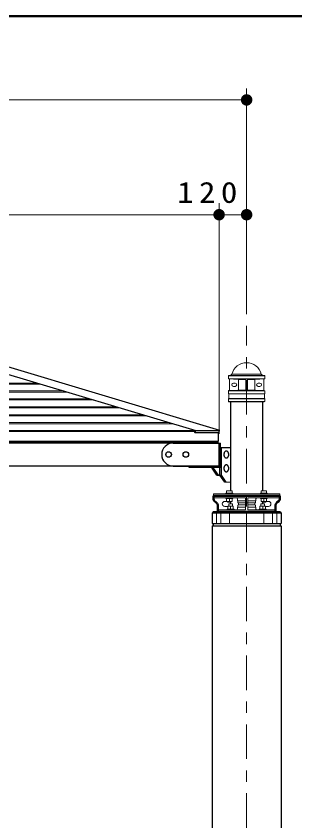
# Model space of a CAD drawing. Units: millimetres on the paper, scale 1:50. Extents: x -365 to 10, y -38 to 257.
# Drawn here: x -72.2 to -47.9, y 186.9 to 257 of the extents above; entities that cross this region are included whole.
import ezdxf

# ---------------------------------------------------------------- set-up
doc = ezdxf.new("R2010")
doc.units = ezdxf.units.MM
doc.linetypes.add('USER2', pattern=[6, 3, -1, 1, -1])
doc.layers.add('LY_1', color=7, linetype='Continuous', lineweight=13)
doc.layers.add('LY_2', color=7, linetype='Continuous', lineweight=13)
doc.styles.add('ＭＳ ゴシック', font='')
doc.styles.get('ＭＳ ゴシック').set_extended_font_data('MS Gothic')

# ---------------------------------------------------------------- blocks, each defined once
blk = doc.blocks.new('filled_dot')
at = {"color": 0, "linetype": 'Continuous', "lineweight": -2, "const_width": 1.25}
blk.add_lwpolyline([(-0.625, 0, 1), (0.625, 0, 1)], format="xyb", close=True, dxfattribs=at)

msp = doc.modelspace()

# ---------------------------------------------------------------- linework, layer by layer
at = {"layer": 'LY_1'}
for p, q in [((-52.107, 231.028), (-52.107, 250.697)), ((-116.907, 249.697), (-52.107, 249.697)), ((-54.507, 220.606), (-54.507, 240.697)), ((-114.507, 239.697), (-54.507, 239.697)), ((-58.272, 239.697), (-52.107, 239.697)), ((-53.505, 225.686), (-53.387, 225.804)), ((-53.387, 225.804), (-50.827, 225.804)), ((-50.709, 225.686), (-50.827, 225.804)), ((-53.687, 225.666), (-53.667, 225.686)), ((-53.687, 225.666), (-50.527, 225.666)), ((-53.687, 225.666), (-53.687, 225.406)), ((-53.687, 225.406), (-53.667, 225.386)), ((-53.687, 225.406), (-50.527, 225.406)), ((-53.667, 225.686), (-50.547, 225.686)), ((-53.667, 225.386), (-50.547, 225.386)), ((-53.667, 225.386), (-52.845, 225.35)), ((-53.607, 225.382), (-53.607, 224.39)), ((-52.807, 225.348), (-52.177, 225.348)), ((-52.807, 225.31), (-52.807, 224.461)), ((-52.177, 225.346), (-52.177, 224.426)), ((-51.407, 225.348), (-52.037, 225.348)), ((-52.037, 225.346), (-52.037, 224.426)), ((-51.407, 225.31), (-51.407, 224.461)), ((-50.547, 225.386), (-51.368, 225.35)), ((-50.607, 225.382), (-50.607, 224.39)), ((-50.547, 225.686), (-50.527, 225.666)), ((-50.547, 225.386), (-50.527, 225.406)), ((-50.527, 225.666), (-50.527, 225.406)), ((-53.647, 224.386), (-53.687, 224.346)), ((-53.647, 224.386), (-52.845, 224.421)), ((-53.647, 224.386), (-50.567, 224.386)), ((-53.257, 225.036), (-53.117, 225.036)), ((-53.257, 224.736), (-53.117, 224.736)), ((-52.807, 224.422), (-52.177, 224.422)), ((-51.407, 224.422), (-52.037, 224.422)), ((-50.567, 224.386), (-51.368, 224.421)), ((-50.957, 225.036), (-51.097, 225.036)), ((-50.957, 224.736), (-51.097, 224.736)), ((-50.567, 224.386), (-50.527, 224.346)), ((-53.687, 224.346), (-53.687, 224.106)), ((-53.687, 224.346), (-50.527, 224.346)), ((-53.687, 224.106), (-53.667, 224.086)), ((-53.687, 224.106), (-50.527, 224.106)), ((-53.667, 223.686), (-53.687, 223.666)), ((-53.687, 223.666), (-53.687, 223.426)), ((-53.687, 223.666), (-50.527, 223.666)), ((-53.667, 224.086), (-53.667, 223.686)), ((-53.667, 224.086), (-50.547, 224.086)), ((-53.667, 223.686), (-50.547, 223.686)), ((-50.527, 224.106), (-50.547, 224.086)), ((-50.547, 224.086), (-50.547, 223.686)), ((-50.547, 223.686), (-50.527, 223.666)), ((-50.527, 224.346), (-50.527, 224.106)), ((-50.527, 223.666), (-50.527, 223.426)), ((-53.687, 223.426), (-53.647, 223.386)), ((-53.687, 223.426), (-50.527, 223.426)), ((-53.647, 223.386), (-50.567, 223.386)), ((-50.527, 223.426), (-50.567, 223.386)), ((-54.004, 216.404), (-53.505, 216.404)), ((-49.207, 215.384), (-55.007, 215.384)), ((-55.007, 215.384), (-55.007, 215.204)), ((-53.907, 215.448), (-53.907, 215.384)), ((-53.306, 215.448), (-53.907, 215.448)), ((-53.367, 215.648), (-53.847, 215.648)), ((-53.847, 215.648), (-53.847, 215.448)), ((-53.367, 215.648), (-53.367, 215.448)), ((-53.306, 215.448), (-53.306, 215.384)), ((-50.907, 215.448), (-50.907, 215.384)), ((-50.306, 215.448), (-50.907, 215.448)), ((-50.847, 215.648), (-50.847, 215.448)), ((-50.367, 215.648), (-50.847, 215.648)), ((-50.367, 215.648), (-50.367, 215.448)), ((-50.306, 215.448), (-50.306, 215.384)), ((-49.207, 215.384), (-49.207, 215.204)), ((-55.007, 215.024), (-52.197, 215.024)), ((-54.007, 214.724), (-53.847, 214.724)), ((-53.907, 214.96), (-53.907, 215.024)), ((-53.907, 214.96), (-53.307, 214.96)), ((-53.847, 214.7), (-53.847, 214.96)), ((-53.847, 214.7), (-53.367, 214.7)), ((-53.767, 214.648), (-53.767, 214.7)), ((-53.767, 214.648), (-53.447, 214.648)), ((-53.607, 214.7), (-53.607, 214.96)), ((-53.447, 214.648), (-53.447, 214.7)), ((-53.367, 214.7), (-53.367, 214.96)), ((-53.307, 214.96), (-53.307, 215.024)), ((-52.907, 214.924), (-52.907, 214.804)), ((-52.867, 214.784), (-52.907, 214.804)), ((-52.867, 214.784), (-52.867, 214.604)), ((-52.197, 214.784), (-52.867, 214.784)), ((-52.827, 214.584), (-52.867, 214.604)), ((-52.827, 214.584), (-52.827, 214.424)), ((-52.197, 214.584), (-52.827, 214.584)), ((-52.197, 215.024), (-52.197, 213.984)), ((-52.057, 214.584), (-52.157, 214.584)), ((-49.207, 215.024), (-52.017, 215.024)), ((-52.017, 215.024), (-52.017, 213.984)), ((-52.017, 214.784), (-51.347, 214.784)), ((-52.017, 214.584), (-51.387, 214.584)), ((-51.387, 214.584), (-51.347, 214.604)), ((-51.387, 214.584), (-51.387, 214.424)), ((-51.347, 214.784), (-51.307, 214.804)), ((-51.347, 214.784), (-51.347, 214.604)), ((-51.307, 214.924), (-51.307, 214.804)), ((-50.907, 214.96), (-50.907, 215.024)), ((-50.307, 214.96), (-50.907, 214.96)), ((-50.847, 214.7), (-50.847, 214.96)), ((-50.367, 214.7), (-50.847, 214.7)), ((-50.767, 214.648), (-50.767, 214.7)), ((-50.447, 214.648), (-50.767, 214.648)), ((-50.607, 214.7), (-50.607, 214.96)), ((-50.447, 214.648), (-50.447, 214.7)), ((-50.367, 214.7), (-50.367, 214.96)), ((-50.207, 214.724), (-50.367, 214.724)), ((-50.307, 214.96), (-50.307, 215.024)), ((-54.607, 213.984), (-52.197, 213.984)), ((-54.007, 214.284), (-53.747, 214.284)), ((-53.807, 214.048), (-53.807, 213.984)), ((-53.807, 214.048), (-53.207, 214.048)), ((-53.747, 214.308), (-53.747, 214.048)), ((-53.747, 214.308), (-53.267, 214.308)), ((-53.667, 214.504), (-53.667, 214.308)), ((-53.347, 214.504), (-53.667, 214.504)), ((-53.507, 214.308), (-53.507, 214.048)), ((-53.347, 214.504), (-53.347, 214.308)), ((-53.267, 214.308), (-53.267, 214.048)), ((-53.207, 214.048), (-53.207, 213.984)), ((-52.907, 214.204), (-52.867, 214.224)), ((-52.907, 214.204), (-52.907, 214.084)), ((-52.867, 214.404), (-52.827, 214.424)), ((-52.867, 214.404), (-52.867, 214.224)), ((-52.197, 214.224), (-52.867, 214.224)), ((-52.197, 214.424), (-52.827, 214.424)), ((-52.017, 214.424), (-51.387, 214.424)), ((-52.017, 214.224), (-51.347, 214.224)), ((-49.607, 213.984), (-52.017, 213.984)), ((-51.347, 214.404), (-51.387, 214.424)), ((-51.347, 214.404), (-51.347, 214.224)), ((-51.307, 214.204), (-51.347, 214.224)), ((-51.307, 214.204), (-51.307, 214.084)), ((-51.007, 214.048), (-50.407, 214.048)), ((-51.007, 214.048), (-51.007, 213.984)), ((-50.947, 214.308), (-50.947, 214.048)), ((-50.467, 214.308), (-50.947, 214.308)), ((-50.547, 214.504), (-50.867, 214.504)), ((-50.867, 214.504), (-50.867, 214.308)), ((-50.707, 214.308), (-50.707, 214.048)), ((-50.547, 214.504), (-50.547, 214.308)), ((-50.467, 214.308), (-50.467, 214.048)), ((-50.207, 214.284), (-50.467, 214.284)), ((-50.407, 214.048), (-50.407, 213.984)), ((-54.732, 213.705), (-54.732, 212.804)), ((-54.357, 213.705), (-54.357, 212.804)), ((-53.607, 213.705), (-53.607, 212.804)), ((-52.107, 213.705), (-52.107, 212.804)), ((-50.607, 213.705), (-50.607, 212.804)), ((-49.857, 213.705), (-49.857, 212.804)), ((-49.482, 213.705), (-49.482, 212.804))]:
    msp.add_line(p, q, dxfattribs=at)
at = {"layer": 'LY_1', "linetype": 'USER2'}
msp.add_line((-52.107, 162.29), (-52.107, 230.028), dxfattribs=at)
at = {"layer": 'LY_1', "color": 131, "lineweight": 25}
for p, q in [((-84.001, 229.13), (-56.546, 220.893)), ((-81.835, 229.13), (-54.482, 220.924)), ((-56.608, 220.685), (-56.546, 220.893)), ((-54.521, 220.685), (-54.461, 220.884)), ((-54.521, 220.685), (-56.608, 220.685)), ((-84.507, 219.868), (-54.607, 219.868)), ((-54.587, 219.804), (-84.507, 219.804)), ((-55.543, 219.973), (-55.543, 219.924)), ((-54.687, 219.804), (-55.527, 219.804)), ((-55.487, 219.804), (-54.607, 219.804)), ((-54.607, 219.804), (-54.607, 219.868)), ((-54.507, 217.884), (-54.507, 219.724)), ((-54.506, 217.804), (-54.506, 219.404)), ((-54.587, 217.804), (-84.507, 217.804)), ((-55.122, 217.804), (-54.506, 217.804))]:
    msp.add_line(p, q, dxfattribs=at)
at = {"layer": 'LY_1', "color": 12}
for p, q in [((-70.338, 225.031), (-84.507, 225.031)), ((-70.024, 224.937), (-84.507, 224.937)), ((-68.04, 224.342), (-84.507, 224.342)), ((-67.725, 224.247), (-84.507, 224.247)), ((-65.741, 223.652), (-84.507, 223.652)), ((-65.426, 223.558), (-84.507, 223.558)), ((-63.442, 222.962), (-84.507, 222.962)), ((-63.128, 222.868), (-84.507, 222.868)), ((-61.143, 222.273), (-84.507, 222.273)), ((-60.829, 222.178), (-84.507, 222.178)), ((-58.844, 221.583), (-84.507, 221.583)), ((-58.53, 221.489), (-84.507, 221.489))]:
    msp.add_line(p, q, dxfattribs=at)
at = {"layer": 'LY_1', "lineweight": 25}
for p, q in [((-53.505, 223.386), (-53.505, 215.648)), ((-50.709, 215.648), (-50.709, 223.386)), ((-54.567, 219.973), (-54.567, 220.685)), ((-84.507, 219.973), (-54.567, 219.973)), ((-54.429, 217.004), (-54.429, 219.404)), ((-54.301, 217.004), (-54.301, 219.404)), ((-55.122, 217.604), (-55.122, 217.804)), ((-55.122, 217.604), (-54.994, 217.604)), ((-54.697, 217.004), (-55.122, 217.604)), ((-54.994, 217.604), (-54.994, 217.804)), ((-54.57, 217.004), (-54.994, 217.604)), ((-54.697, 217.004), (-54.301, 217.004)), ((-54.004, 216.404), (-54.429, 217.004)), ((-53.877, 216.404), (-54.301, 217.004))]:
    msp.add_line(p, q, dxfattribs=at)
at = {"layer": 'LY_1', "color": 4, "lineweight": 25}
for p, q in [((-84.507, 220.893), (-54.507, 220.893)), ((-55.021, 213.804), (-55.107, 213.704)), ((-49.107, 213.705), (-55.107, 213.705)), ((-55.107, 213.703), (-55.107, 212.804)), ((-49.192, 213.804), (-55.021, 213.804)), ((-49.191, 213.805), (-49.106, 213.705)), ((-49.107, 213.703), (-49.107, 212.804)), ((-55.107, 212.804), (-49.107, 212.804)), ((-55.107, 212.604), (-49.107, 212.604)), ((-55.107, 212.604), (-55.107, 169.004)), ((-55.021, 212.804), (-55.021, 212.604)), ((-49.192, 212.804), (-49.192, 212.604)), ((-49.107, 212.604), (-49.107, 169.004))]:
    msp.add_line(p, q, dxfattribs=at)
at = {"layer": 'LY_1', "color": 4}
msp.add_line((-56.574, 220.799), (-84.507, 220.799), dxfattribs=at)
at = {"layer": 'LY_1', "color": 40, "lineweight": 25}
for p, q in [((-58.507, 219.804), (-54.387, 219.804)), ((-54.387, 217.684), (-54.387, 219.804)), ((-58.507, 217.804), (-54.387, 217.804)), ((-57.107, 217.684), (-57.107, 217.804)), ((-54.387, 217.684), (-57.107, 217.684))]:
    msp.add_line(p, q, dxfattribs=at)
at = {"layer": 'LY_1', "color": 2, "lineweight": 25}
msp.add_line((-54.506, 219.404), (-53.505, 219.404), dxfattribs=at)
at = {"layer": 'LY_1', "color": 140, "lineweight": 50}
for p, q in [((-55.007, 215.204), (-49.207, 215.204)), ((-55.007, 215.204), (-55.007, 214.92)), ((-49.207, 215.204), (-49.207, 214.92)), ((-54.607, 214.264), (-54.607, 213.804)), ((-49.607, 214.264), (-49.607, 213.804)), ((-54.607, 213.804), (-49.607, 213.804))]:
    msp.add_line(p, q, dxfattribs=at)
at = {"layer": 'LY_1', "lineweight": 25}
for points in [[(-53.877, 219.104), (-53.896, 219.102), (-53.914, 219.099), (-53.932, 219.093), (-53.95, 219.085), (-53.967, 219.075), (-53.983, 219.063), (-53.999, 219.049), (-54.013, 219.033), (-54.027, 219.016), (-54.04, 218.996), (-54.051, 218.976), (-54.061, 218.954), (-54.069, 218.93), (-54.076, 218.906), (-54.082, 218.881), (-54.086, 218.856), (-54.088, 218.83), (-54.089, 218.804), (-54.088, 218.777), (-54.086, 218.751), (-54.082, 218.726), (-54.076, 218.701), (-54.069, 218.677), (-54.061, 218.654), (-54.051, 218.632), (-54.04, 218.611), (-54.027, 218.591), (-54.013, 218.574), (-53.999, 218.558), (-53.983, 218.544), (-53.967, 218.532), (-53.95, 218.522), (-53.932, 218.514), (-53.914, 218.508), (-53.896, 218.505), (-53.877, 218.504), (-53.859, 218.505), (-53.84, 218.508), (-53.822, 218.514), (-53.804, 218.522), (-53.787, 218.532), (-53.771, 218.544), (-53.755, 218.558), (-53.741, 218.574), (-53.727, 218.591), (-53.715, 218.611), (-53.703, 218.632), (-53.693, 218.654), (-53.685, 218.677), (-53.678, 218.701), (-53.672, 218.726), (-53.668, 218.751), (-53.666, 218.777), (-53.665, 218.804), (-53.666, 218.83), (-53.668, 218.856), (-53.672, 218.881), (-53.678, 218.906), (-53.685, 218.93), (-53.693, 218.954), (-53.703, 218.976), (-53.715, 218.996), (-53.727, 219.016), (-53.741, 219.033), (-53.755, 219.049), (-53.771, 219.063), (-53.787, 219.075), (-53.804, 219.085), (-53.822, 219.093), (-53.84, 219.099), (-53.859, 219.102)], [(-53.877, 217.904), (-53.896, 217.902), (-53.914, 217.899), (-53.932, 217.893), (-53.95, 217.885), (-53.967, 217.875), (-53.983, 217.863), (-53.999, 217.849), (-54.013, 217.833), (-54.027, 217.816), (-54.04, 217.796), (-54.051, 217.776), (-54.061, 217.754), (-54.069, 217.73), (-54.076, 217.706), (-54.082, 217.681), (-54.086, 217.656), (-54.088, 217.63), (-54.089, 217.604), (-54.088, 217.577), (-54.086, 217.551), (-54.082, 217.526), (-54.076, 217.501), (-54.069, 217.477), (-54.061, 217.454), (-54.051, 217.432), (-54.04, 217.411), (-54.027, 217.391), (-54.013, 217.374), (-53.999, 217.358), (-53.983, 217.344), (-53.967, 217.332), (-53.95, 217.322), (-53.932, 217.314), (-53.914, 217.308), (-53.896, 217.305), (-53.877, 217.304), (-53.859, 217.305), (-53.84, 217.308), (-53.822, 217.314), (-53.804, 217.322), (-53.787, 217.332), (-53.771, 217.344), (-53.755, 217.358), (-53.741, 217.374), (-53.727, 217.391), (-53.715, 217.411), (-53.703, 217.432), (-53.693, 217.454), (-53.685, 217.477), (-53.678, 217.501), (-53.672, 217.526), (-53.668, 217.551), (-53.666, 217.577), (-53.665, 217.604), (-53.666, 217.63), (-53.668, 217.656), (-53.672, 217.681), (-53.678, 217.706), (-53.685, 217.73), (-53.693, 217.754), (-53.703, 217.776), (-53.715, 217.796), (-53.727, 217.816), (-53.741, 217.833), (-53.755, 217.849), (-53.771, 217.863), (-53.787, 217.875), (-53.804, 217.885), (-53.822, 217.893), (-53.84, 217.899), (-53.859, 217.902)]]:
    msp.add_lwpolyline(points, close=True, dxfattribs=at)
at = {"layer": 'LY_1', "color": 40, "lineweight": 25}
for centre in [(-58.907, 218.804), (-57.407, 218.804)]:
    msp.add_circle(centre, 0.24, dxfattribs=at)
at = {"layer": 'LY_1'}
for centre, radius, start, end in [((-52.107, 225.484), 1.319, 14.00253, 165.99746), ((-52.847, 225.31), 0.04, 0, 87.5), ((-52.217, 225.346), 0.04, 0, 90), ((-51.997, 225.346), 0.04, 90, 180), ((-51.367, 225.31), 0.04, 92.5, 180), ((-53.257, 224.886), 0.15, 90, 270), ((-53.117, 224.886), 0.15, 270, 90), ((-52.847, 224.461), 0.04, 272.5, 0), ((-52.217, 224.426), 0.04, 270, 0), ((-51.997, 224.426), 0.04, 180, 270), ((-51.367, 224.461), 0.04, 180, 267.5), ((-51.097, 224.886), 0.15, 90, 270), ((-50.957, 224.886), 0.15, 270, 90), ((-54.007, 214.504), 0.22, 90.00001, 267.3386), ((-53.707, 214.504), 0.22, 0.00016, 40.88696), ((-53.007, 214.924), 0.1, 0, 90), ((-51.207, 214.924), 0.1, 89.99999, 180), ((-50.507, 214.504), 0.22, 139.11303, 179.99984), ((-50.207, 214.504), 0.22, 270, 90), ((-53.007, 214.084), 0.1, 270, 0), ((-51.207, 214.084), 0.1, 179.99999, 270)]:
    msp.add_arc(centre, radius, start, end, dxfattribs=at)
at = {"layer": 'LY_1', "color": 131, "lineweight": 25}
for centre, radius, start, end in [((-54.492, 220.894), 0.032, 343.30076, 73.30076), ((-55.487, 219.924), 0.056, 180, 270), ((-54.587, 219.724), 0.08, 0, 90), ((-54.587, 217.884), 0.08, 270, 0)]:
    msp.add_arc(centre, radius, start, end, dxfattribs=at)
at = {"layer": 'LY_1', "color": 40, "lineweight": 25}
msp.add_arc((-58.507, 218.804), 1, 90, 270, dxfattribs=at)
at = {"layer": 'LY_1', "color": 140, "lineweight": 50}
for centre, radius, start, end in [((-54.807, 214.92), 0.2, 180, 242.74229), ((-55.145, 214.264), 0.538, 0, 62.74229), ((-49.069, 214.264), 0.538, 117.25771, 179.99999), ((-49.407, 214.92), 0.2, 297.25771, 0)]:
    msp.add_arc(centre, radius, start, end, dxfattribs=at)
at = {"layer": 'LY_2', "lineweight": 50}
msp.add_line((0, 257), (-365, 257), dxfattribs=at)

# ---------------------------------------------------------------- block references
at = {"layer": 'LY_1', "xscale": 0.4, "yscale": 0.4, "rotation": 180}
for p in [(-52.107, 249.697), (-54.507, 239.697), (-52.107, 239.697)]:
    msp.add_blockref('filled_dot', p, dxfattribs=at)
at = {"layer": 'LY_1', "xscale": 0.4, "yscale": 0.4}
msp.add_blockref('filled_dot', (-54.507, 239.697), dxfattribs=at)

# ---------------------------------------------------------------- texts
at = {"layer": 'LY_1', "insert": (-55.303, 240.697), "char_height": 1.833, "attachment_point": 8, "style": 'ＭＳ ゴシック'}
msp.add_mtext('\\T1.33;\\W1.15;120', dxfattribs=at)

doc.saveas('drawing.dxf')
